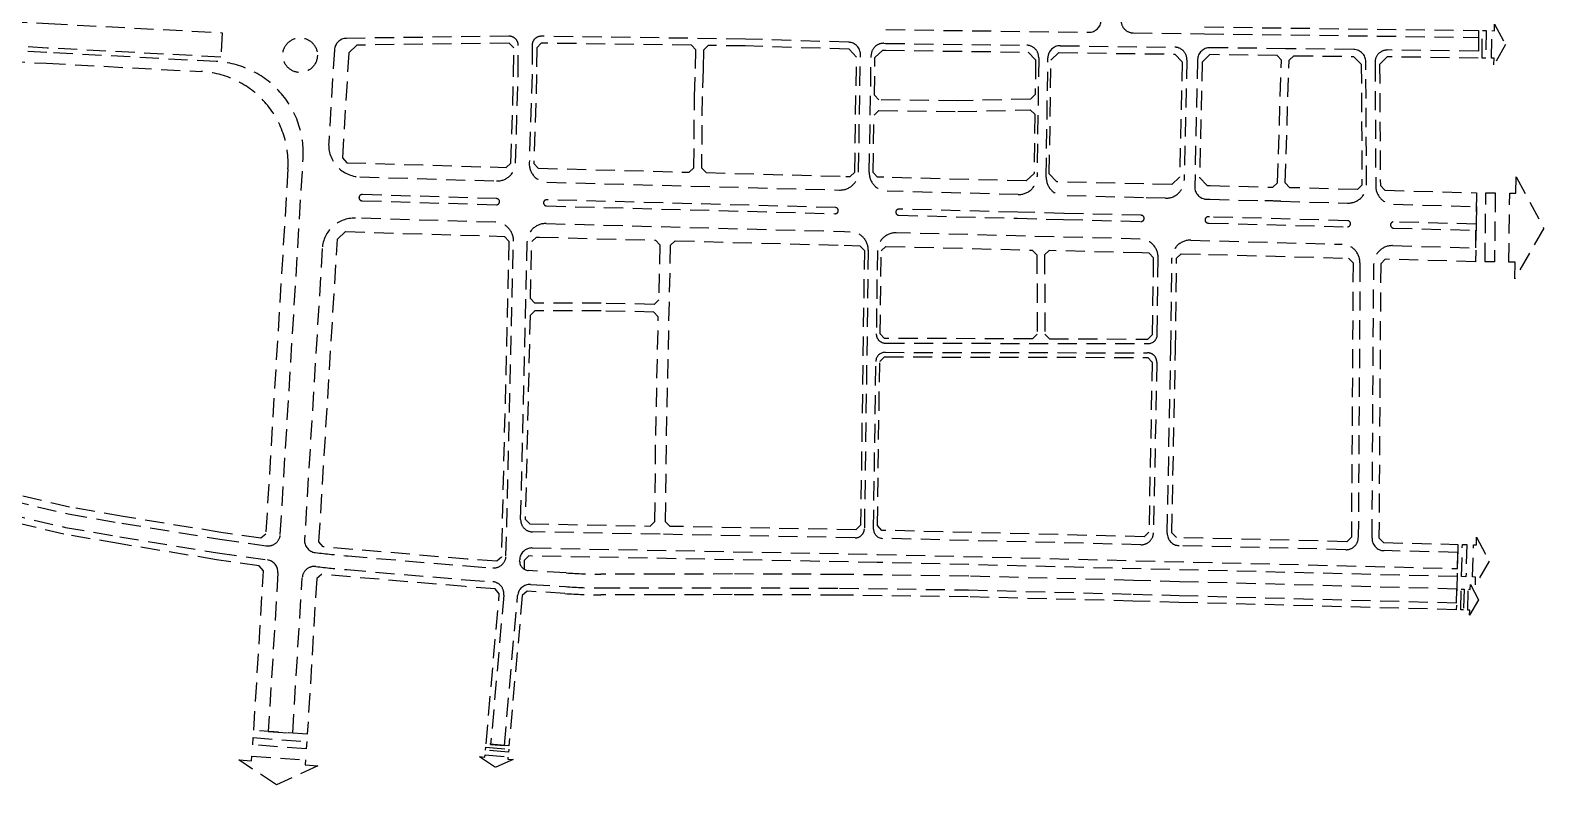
# Model space of a CAD drawing. Header units: metres. Extents: x 566243 to 572707, y 2062953 to 2068466.
# Drawn here: x 569704 to 570692, y 2064350 to 2064843 of the extents above; entities that cross this region are included whole.
import ezdxf

# ---------------------------------------------------------------- set-up
doc = ezdxf.new("R2010")
doc.units = ezdxf.units.M
doc.linetypes.add('HIDDEN', pattern=[0.375, 0.25, -0.125])
doc.layers.add('LogDg phu', color=7, linetype='CONTINUOUS')
doc.layers.add('ViaHeSphu', color=32, linetype='CONTINUOUS')

msp = doc.modelspace()

# ---------------------------------------------------------------- linework, layer by layer
at = {"layer": 'LogDg phu', "linetype": 'HIDDEN', "ltscale": 50}
for points in [[(569411.708, 2064846.853), (569412.552, 2064862.831, -0.0002915), (569424.349, 2064862.201, 0.0016194), (569462.678, 2064860.257, 0.0003441), (569519.837, 2064857.583, -0.0029188), (569536.544, 2064856.715, -0.0102056), (569546.895, 2064855.904, 0.0207048), (569558.356, 2064855.248), (569614.38, 2064852.346), (569715.719, 2064846.982), (569828.997, 2064840.997), (569828.153, 2064825.019), (569714.875, 2064831.004), (569613.543, 2064836.368), (569557.808, 2064839.255, -0.0202263), (569545.32, 2064839.982, 0.0102056), (569535.621, 2064840.742, 0.0029188), (569519.1, 2064841.6, -0.0003441), (569461.92, 2064844.275, -0.0016194), (569423.487, 2064846.224, 0.0002915), (569411.708, 2064846.853, 0.0002915)], [(569613.386, 2064833.372), (569573.93, 2064835.416, 0.3946733), (569563.484, 2064826.616), (569534.142, 2064581.072, 0.3734981), (569538.558, 2064574.562), (569635.666, 2064548.738), (569728.548, 2064526.897), (569763.689, 2064520.795), (569827.477, 2064510.328), (569857.902, 2064506.023, 0.4377632), (569867.008, 2064513.458), (569881.937, 2064758.607, 0.4165696), (569825.213, 2064822.17), (569714.717, 2064828.008)], [(570366.854, 2064746.731), (570367.949, 2064824.619, -0.414011), (570376.055, 2064832.506), (570450.755, 2064831.508, -0.4169346), (570458.646, 2064823.327), (570456.864, 2064744.636, -0.4143397), (570444.59, 2064732.911), (570430.444, 2064733.237), (570378.546, 2064734.566, -0.4108359)], [(569920.544, 2064731.307), (570008.046, 2064728.701, 1), (570008.165, 2064732.699), (569920.663, 2064735.305, 1.1140793)], [(570040.761, 2064727.913), (570229.131, 2064722.858, 1), (570229.239, 2064726.856), (570040.868, 2064731.912, 1)], [(570005.718, 2064491.617, 0.4288497), (570014.303, 2064499.405), (570019.191, 2064704.931, 0.4124593), (570007.551, 2064717.211), (569915.997, 2064719.937, 0.4051473), (569894.411, 2064700.223), (569882.831, 2064510.053, 0.3974449), (569889.871, 2064501.623, 0.0084244), (569911.176, 2064499.452), (569988.623, 2064492.875)]]:
    msp.add_lwpolyline(points, format="xyb", close=True, dxfattribs=at)
for points in [[(570262.216, 2064843.028), (570394.587, 2064841.259, 0.411834), (570402.692, 2064849.087)], [(570415.694, 2064849.043, 0.4165971), (570423.586, 2064840.872), (570470.178, 2064840.249), (570648.988, 2064837.933), (570648.872, 2064828.934), (570589.544, 2064829.702, 0.4196942), (570581.441, 2064821.657), (570581.903, 2064740.897, 0.4045845), (570593.576, 2064728.97), (570647.558, 2064727.498), (570647.409, 2064715.998), (570593.262, 2064717.474, 0.8367339), (570593.153, 2064713.476), (570647.357, 2064711.998)], [(569902.3, 2064829.779), (569898.607, 2064769.128, 0.4233383), (569918.943, 2064746.861), (570008.15, 2064744.205, 0.4138372), (570020.502, 2064755.827), (570022.305, 2064813.872), (570022.325, 2064832.671, 0.418352), (570016.246, 2064838.677), (569910.181, 2064837.292, 0.392737), (569902.3, 2064829.779)], [(570237.876, 2064834.764), (570170.536, 2064836.811), (570037.408, 2064838.663, 0.4179848), (570031.325, 2064832.67), (570031.305, 2064813.728), (570029.505, 2064755.776, 0.4154506), (570041.177, 2064743.407), (570232.046, 2064738.285, 0.4172349), (570244.367, 2064750.082), (570245.632, 2064826.635, 0.410157), (570237.876, 2064834.764)], [(570361.949, 2064824.688), (570360.859, 2064747.161, -0.4175993), (570348.553, 2064735.334), (570263.053, 2064737.523, -0.4115588), (570251.362, 2064749.718), (570252.626, 2064826.201, -0.4182818), (570260.868, 2064834.065), (570262.019, 2064834.03), (570354.057, 2064832.8, -0.4144162), (570361.949, 2064824.688)], [(570523.113, 2064830.563), (570473.75, 2064831.202, 0.411378), (570465.649, 2064823.384), (570463.771, 2064740.467, 0.4140875), (570471.584, 2064732.288), (570473.658, 2064732.24), (570509.483, 2064731.263, -0.0034437), (570519.943, 2064730.978), (570563.571, 2064729.788, 0.4239086), (570575.898, 2064741.852), (570575.439, 2064822.034, 0.4087541), (570567.542, 2064829.987), (570523.113, 2064830.563)], [(570428.515, 2064717.782, 1.1131977), (570428.617, 2064721.78), (570378.251, 2064723.07), (570348.259, 2064723.838), (570270.738, 2064725.823, 1), (570270.636, 2064721.824), (570348.157, 2064719.839), (570378.149, 2064719.071), (570428.515, 2064717.782)], [(570114.871, 2064513.587), (570031.724, 2064515.126, -0.4157581), (570023.875, 2064523.315), (570028.188, 2064704.705, -0.4151092), (570040.506, 2064716.416), (570235.154, 2064711.192), (570238.976, 2064711.1, -0.4111943), (570250.685, 2064698.938), (570248.177, 2064517.149, -0.4155928), (570242.066, 2064511.233), (570114.871, 2064513.587)], [(570563.584, 2064718.284), (570473.369, 2064720.744), (570472.841, 2064720.756, 1.1546479), (570472.748, 2064716.757), (570473.268, 2064716.745), (570563.475, 2064714.285, 0.9534095), (570563.584, 2064718.284)], [(569633.479, 2064540.006), (569726.747, 2064518.075), (569762.19, 2064511.921), (569826.118, 2064501.43), (569858.619, 2064496.832, -0.3910497), (569865.484, 2064488.425), (569859.18, 2064384.906), (569875.138, 2064383.723), (569881.309, 2064485.06, -0.4305287), (569890.221, 2064492.52, 0.0078722), (569910.414, 2064490.484), (569987.912, 2064483.903), (570005.51, 2064482.608, -0.4185031), (570012.891, 2064473.926), (570004.278, 2064376.424), (570013.243, 2064375.632), (570021.892, 2064473.541, -0.4069), (570030.366, 2064480.821), (570053.038, 2064479.389, 0.0186705), (570076.235, 2064478.541), (570116.875, 2064478.572), (570162.017, 2064478.653), (570232.054, 2064478.358), (570316.108, 2064477.247), (570423.502, 2064474.465), (570453.559, 2064473.618), (570634.617, 2064468.82), (570634.836, 2064477.817), (570453.805, 2064482.614), (570423.745, 2064483.462), (570316.284, 2064486.245), (570232.133, 2064487.358), (570162.028, 2064487.653), (570116.864, 2064487.572), (570076.228, 2064487.541, -0.0187106), (570053.655, 2064488.368), (570028.847, 2064489.935, -0.4027492), (570023.227, 2064496.066), (570023.245, 2064496.822, -0.4126707), (570031.39, 2064504.63), (570256.65, 2064500.462), (570635.163, 2064491.22), (570635.42, 2064501.716), (570587.306, 2064502.891, -0.4088944), (570579.501, 2064510.939), (570580.615, 2064690.056, -0.4203912), (570592.942, 2064701.977), (570647.208, 2064700.497), (570647.135, 2064712.004)], [(570439.307, 2064643.936), (570439.913, 2064694.145, 0.4102528), (570428.221, 2064706.285), (570268.986, 2064710.362, 0.4176746), (570256.68, 2064698.532), (570255.934, 2064644.447, 0.4176517), (570261.921, 2064638.364), (570433.295, 2064638.009, 0.4112921), (570439.307, 2064643.936)], [(570445.844, 2064514.309), (570448.189, 2064634.074), (570448.908, 2064693.718, -0.4186742), (570461.234, 2064705.569), (570559.947, 2064702.877, -0.4080627), (570571.62, 2064690.807), (570570.504, 2064511.449, -0.4195528), (570562.309, 2064503.502), (570453.647, 2064506.155, -0.4127979), (570445.844, 2064514.309)], [(570439.027, 2064625.892), (570436.848, 2064514.606, -0.4156306), (570428.654, 2064506.765), (570260.028, 2064510.882, -0.4111079), (570254.175, 2064516.963), (570255.685, 2064626.447, -0.4107838), (570261.697, 2064632.364), (570433.041, 2064632.009, -0.4193496), (570439.027, 2064625.892)]]:
    msp.add_lwpolyline(points, format="xyb", dxfattribs=at)
for points in [[(570659.34, 2064842.318), (570659.395, 2064846.613), (570666.587, 2064833.185), (570659.052, 2064819.988), (570659.108, 2064824.283), (570657.472, 2064824.304), (570657.704, 2064842.339)], [(570651.268, 2064824.403), (570651.501, 2064842.401), (570653.954, 2064842.407), (570653.722, 2064824.371)], [(570673.41, 2064736.211), (570673.549, 2064746.95), (570691.529, 2064713.376), (570672.691, 2064680.379), (570672.83, 2064691.117), (570668.739, 2064691.17), (570669.319, 2064736.264)], [(570653.228, 2064691.418), (570653.811, 2064736.419), (570659.944, 2064736.432), (570659.365, 2064691.338)], [(570647.554, 2064506.693), (570647.677, 2064511.703), (570655.886, 2064495.942), (570646.92, 2064480.646), (570647.043, 2064485.656), (570645.134, 2064485.703), (570645.646, 2064506.74)], [(570637.898, 2064485.901), (570638.411, 2064506.895), (570641.273, 2064506.868), (570640.761, 2064485.831)], [(570643.577, 2064477.614), (570643.658, 2064480.834), (570648.928, 2064470.698), (570643.158, 2064460.87), (570643.239, 2064464.09), (570642.012, 2064464.121), (570642.35, 2064477.645)], [(570637.36, 2064464.252), (570637.699, 2064477.747), (570639.539, 2064477.729), (570639.2, 2064464.205)], [(569849.353, 2064380.848), (569884.26, 2064378.261), (569883.979, 2064373.498), (569849, 2064376.088)], [(570015.492, 2064366.822), (570019.058, 2064366.507), (570007.449, 2064361.372), (569996.954, 2064368.458), (570000.52, 2064368.143), (570000.64, 2064369.502), (570015.612, 2064368.18)], [(570001.11, 2064374.651), (570016.052, 2064373.331), (570015.903, 2064371.292), (570000.93, 2064372.613)], [(569883.169, 2064363.055), (569891.499, 2064362.438), (569864.582, 2064350.073), (569839.86, 2064366.262), (569848.19, 2064365.645), (569848.425, 2064368.818), (569883.404, 2064366.229)]]:
    msp.add_lwpolyline(points, close=True, dxfattribs=at)
msp.add_circle((569879.918, 2064826.343), 11.302, dxfattribs=at)
at = {"layer": 'ViaHeSphu', "linetype": 'HIDDEN', "ltscale": 50}
msp.add_lwpolyline([(570470.236, 2064844.749), (570649.047, 2064842.433), (570648.814, 2064824.434), (570589.42, 2064825.204), (570584.449, 2064820.268), (570584.901, 2064741.209), (570587.917, 2064738.128), (570647.675, 2064736.498), (570647.092, 2064691.497), (570588.133, 2064693.105), (570585.116, 2064690.187), (570584.003, 2064511.224), (570586.984, 2064508.151), (570635.548, 2064506.965), (570635.035, 2064485.971), (570634.462, 2064464.322), (570453.436, 2064469.119), (570423.38, 2064469.967), (570316.02, 2064472.748), (570232.015, 2064473.859), (570162.012, 2064474.153), (570116.881, 2064474.072), (570076.238, 2064474.041, -0.0186511), (570052.731, 2064474.9), (570028.172, 2064476.451), (570024.914, 2064473.652), (570016.232, 2064375.368), (570001.29, 2064376.688), (570009.953, 2064474.761), (570007.225, 2064477.969), (569987.556, 2064479.417), (569893.971, 2064487.364), (569890.8, 2064484.624), (569884.612, 2064383.021), (569849.705, 2064385.608), (569856.04, 2064489.632), (569853.252, 2064493.047), (569825.438, 2064496.982), (569761.441, 2064507.483), (569725.846, 2064513.664), (569632.386, 2064535.641)], format="xyb", dxfattribs=at)
for points in [[(569917.002, 2064832.881), (569911.699, 2064827.825), (569907.52, 2064759.205), (569910.337, 2064756.122), (570014.412, 2064753.023), (570017.504, 2064755.932), (570019.305, 2064813.92), (570019.323, 2064831.217), (570016.326, 2064834.178)], [(570034.305, 2064813.68), (570032.502, 2064755.645), (570035.408, 2064752.566), (570133.883, 2064749.923), (570136.909, 2064752.842), (570137.331, 2064799.418), (570138.076, 2064817.599), (570138.241, 2064829.76), (570135.282, 2064832.801), (570037.326, 2064834.164), (570034.323, 2064831.206)], [(570243.106, 2064825.101), (570238.191, 2064830.252), (570170.436, 2064832.312), (570146.281, 2064832.648), (570143.241, 2064829.69), (570143.075, 2064817.463), (570142.33, 2064799.293), (570141.908, 2064752.708), (570144.88, 2064749.628), (570236.071, 2064747.18), (570238.817, 2064747.114), (570241.866, 2064750.041)], [(570356.57, 2064797.642), (570309.089, 2064796.574), (570257.646, 2064797.156), (570254.696, 2064800.19), (570255.102, 2064824.736), (570260.182, 2064829.584), (570261.921, 2064829.531), (570354.999, 2064828.287), (570359.928, 2064823.221), (570359.612, 2064800.709)], [(570368.884, 2064748.818), (570369.927, 2064823.087), (570374.997, 2064828.02), (570450.727, 2064827.008), (570455.614, 2064821.942), (570453.91, 2064746.699), (570448.798, 2064741.816), (570430.663, 2064742.235), (570373.812, 2064743.69)], [(570517.826, 2064743.04), (570520.374, 2064823.098), (570517.47, 2064826.135), (570473.726, 2064826.702), (570468.613, 2064821.768), (570466.906, 2064746.4), (570471.792, 2064741.285), (570473.885, 2064741.237), (570514.732, 2064740.123)], [(570567.419, 2064825.489), (570572.448, 2064820.424), (570572.899, 2064741.537), (570569.918, 2064738.618), (570525.728, 2064739.823), (570522.824, 2064742.904), (570525.374, 2064823.033), (570528.469, 2064825.993)], [(570254.481, 2064787.191), (570257.531, 2064790.157), (570309.128, 2064789.573), (570356.472, 2064790.638), (570359.429, 2064787.706), (570358.886, 2064749.074), (570353.818, 2064744.202), (570260.835, 2064746.583), (570256.812, 2064746.68), (570253.863, 2064749.752)], [(569895.066, 2064505.336), (569892.259, 2064508.584), (569904.298, 2064706.282), (569909.599, 2064711.124), (570013.099, 2064708.042), (570013.263, 2064708.038), (570016.191, 2064704.972), (570011.286, 2064498.724), (570008.223, 2064495.945), (569988.979, 2064497.361)], [(570030.303, 2064667.476), (570031.187, 2064704.639), (570034.258, 2064707.571), (570036.146, 2064707.53), (570111.812, 2064705.499), (570114.745, 2064702.419), (570113.961, 2064666.602), (570110.896, 2064663.665), (570076.457, 2064664.369), (570033.232, 2064664.47)], [(570242.667, 2064516.473), (570121.423, 2064518.717), (570118.454, 2064521.772), (570119.019, 2064577.853), (570121.743, 2064702.231), (570124.807, 2064705.15), (570234.925, 2064702.195), (570245.226, 2064701.946), (570248.184, 2064698.874), (570245.708, 2064519.417)], [(570258.433, 2064644.371), (570259.181, 2064698.61), (570262.222, 2064701.533), (570357.778, 2064699.086), (570360.787, 2064696.009), (570360.968, 2064644.158), (570357.978, 2064641.165), (570261.392, 2064641.365)], [(570433.949, 2064697.147), (570429.568, 2064697.248), (570368.776, 2064698.804), (570365.787, 2064695.881), (570365.968, 2064644.148), (570368.978, 2064641.142), (570433.272, 2064641.009), (570436.308, 2064644.002), (570436.912, 2064694.078)], [(570472.752, 2064696.251), (570564.138, 2064693.759), (570567.119, 2064690.678), (570566.006, 2064511.663), (570562.988, 2064508.737), (570451.789, 2064511.452), (570448.849, 2064514.524), (570451.189, 2064634.027), (570451.908, 2064693.732), (570454.944, 2064696.662)], [(570029.807, 2064520.412), (570108.425, 2064518.957), (570111.455, 2064521.902), (570112.02, 2064577.964), (570113.72, 2064655.605), (570110.786, 2064658.666), (570076.4, 2064659.369), (570033.113, 2064659.47), (570030.042, 2064656.478), (570026.879, 2064523.467)], [(570258.185, 2064626.372), (570261.226, 2064629.365), (570433.087, 2064629.009), (570436.029, 2064626.003), (570433.853, 2064514.89), (570430.795, 2064511.964), (570259.664, 2064516.143), (570256.706, 2064519.216)]]:
    msp.add_lwpolyline(points, close=True, dxfattribs=at)
msp.add_lwpolyline([(569714.347, 2064821.018), (569815.301, 2064815.684, -0.4165696), (569872.024, 2064752.121), (569857.502, 2064513.645), (569854.349, 2064511.071), (569828.157, 2064514.776), (569764.438, 2064525.232), (569729.449, 2064531.308), (569636.76, 2064553.103), (569538.427, 2064579.253), (569535.884, 2064583.003), (569564.669, 2064823.891), (569570.255, 2064828.597), (569613.02, 2064826.382)], format="xyb", close=True, dxfattribs=at)
msp.add_lwpolyline([(570635.035, 2064485.971), (570256.538, 2064495.213), (570029.308, 2064499.418), (570026.237, 2064496.474), (570026.102, 2064490.8)], dxfattribs=at)

doc.saveas('drawing.dxf')
